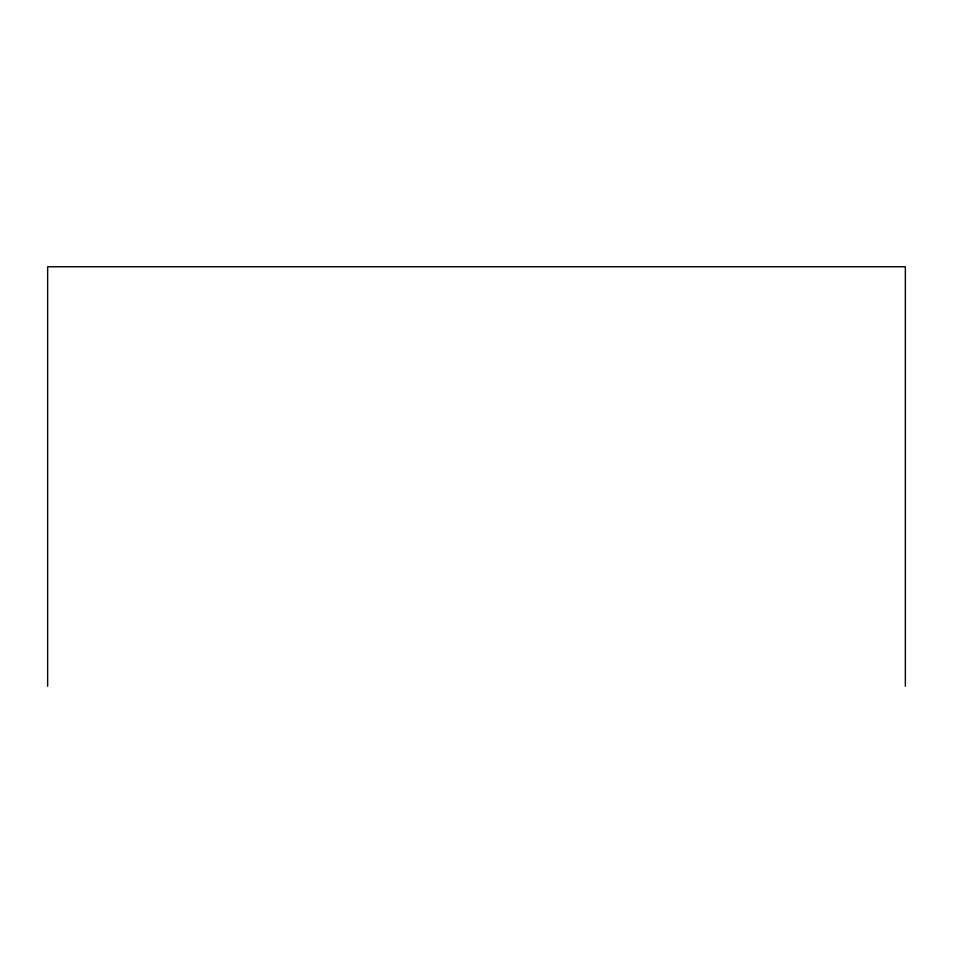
<?xml version="1.0" encoding="UTF-8"?>
<svg xmlns="http://www.w3.org/2000/svg" width="953" height="953" viewBox="0 0 953 953"><rect width="100%" height="100%" fill="white"/><g stroke="black" fill="none" stroke-linecap="round" stroke-linejoin="round"><path stroke-width="1.43" d="M905.35 686.243L905.35 266.757L47.65 266.757L47.65 686.243"/></g></svg>
